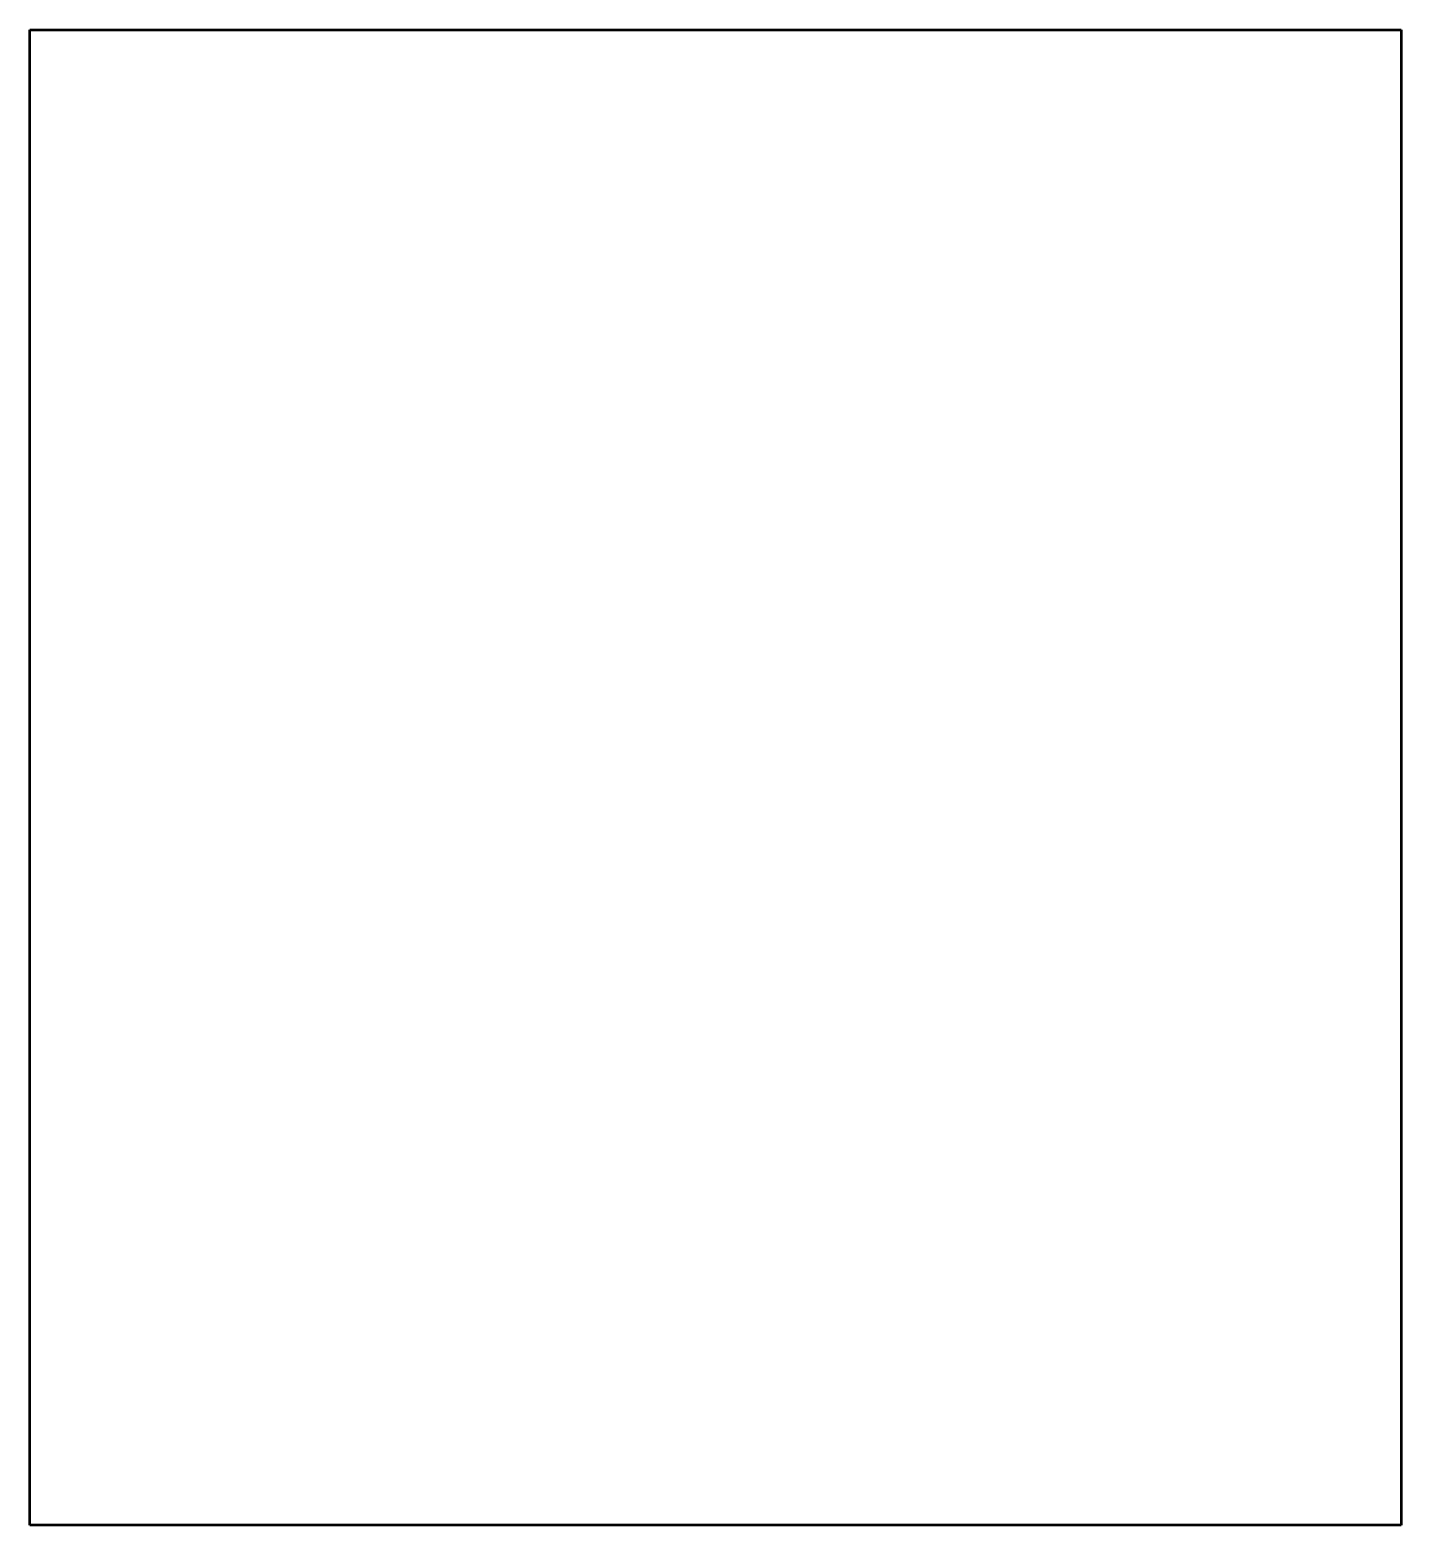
# Model space of a CAD drawing. Header units: millimetres. Extents: x 0 to 110, y -120 to 0.
import ezdxf

# ---------------------------------------------------------------- set-up
doc = ezdxf.new("R2010")
doc.units = ezdxf.units.MM
doc.layers.add('IV_OUTER_PROFILE', color=7, linetype='Continuous', lineweight=50)

msp = doc.modelspace()

# ---------------------------------------------------------------- linework, layer by layer
at = {"layer": 'IV_OUTER_PROFILE'}
for p, q in [((0, 0), (110, 0)), ((0, -120), (0, 0)), ((110, 0), (110, -120)), ((110, -120), (0, -120))]:
    msp.add_line(p, q, dxfattribs=at)

doc.saveas('drawing.dxf')
